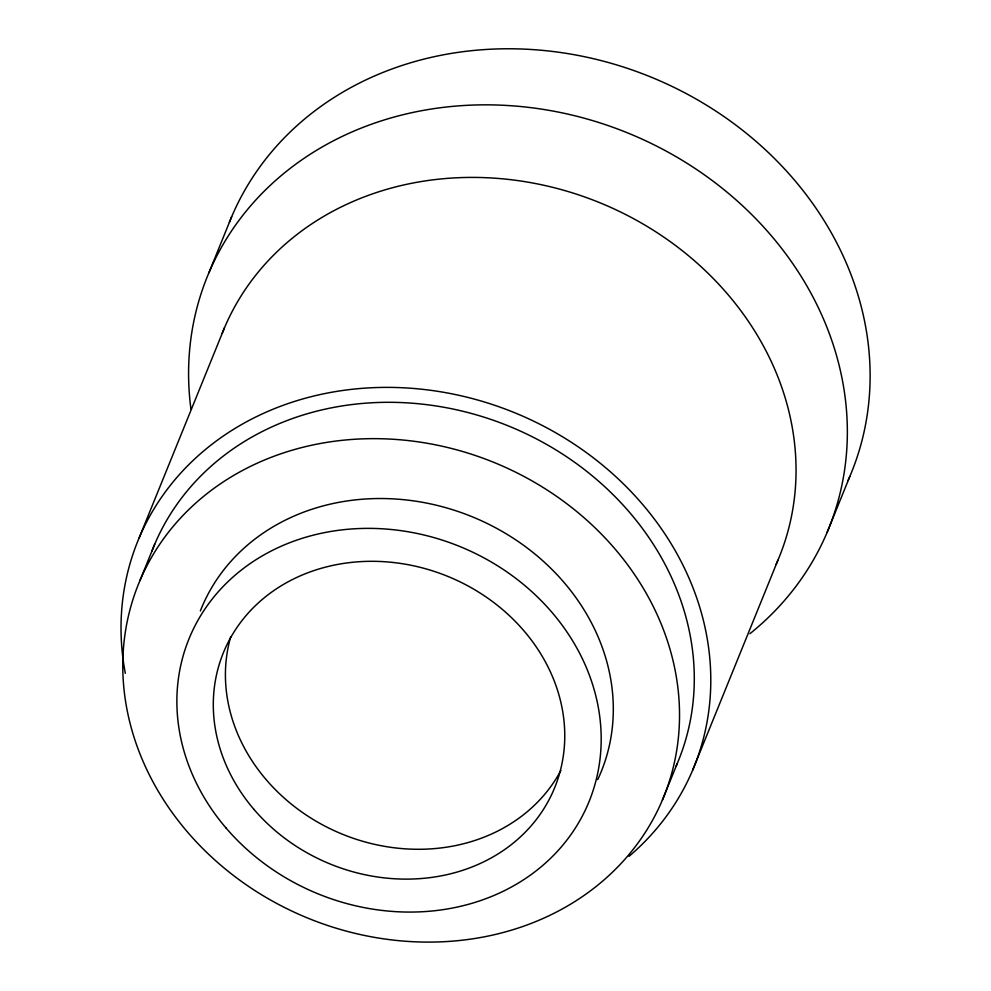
<?xml version="1.0" encoding="UTF-8"?>
<svg xmlns="http://www.w3.org/2000/svg" width="991" height="991" viewBox="0 0 991 991"><rect width="100%" height="100%" fill="white"/><g stroke="black" fill="none" stroke-linecap="round" stroke-linejoin="round"><path stroke-width="1.49" d="M208.89 272.81L231.659 216.732M139.211 537.741L224.474 327.773M139.929 580.602L154.695 544.257M662.36 800.158A283.352 246.127 22.1 0 0 353.898 439.31A283.352 246.127 22.1 0 0 187.188 831.672A283.352 246.127 22.1 0 0 662.36 800.158L677.126 763.813M692.598 770.317L777.873 560.336M827.039 532.588L849.807 476.51M200.343 610.939A215.951 187.584 22.1 0 1 475.321 518.07A215.951 187.584 22.1 0 1 597.734 779.607M151.846 551.318A283.352 246.127 22.1 0 1 509.733 426.489A283.352 246.127 22.1 0 1 675.912 766.6M125.3 673.31A300.149 260.72 22.1 0 1 501.979 407.846A300.149 260.72 22.1 0 1 629.05 856.311M222.195 333.335A300.149 260.72 22.1 0 1 602.33 203.762A300.149 260.72 22.1 0 1 776.064 564.461M229.367 222.318A335.268 291.218 22.1 0 1 653.825 78.252A335.268 291.218 22.1 0 1 847.999 480.66M190.929 409.035A335.268 291.218 22.1 0 1 626.275 132.36A335.268 291.218 22.1 0 1 749.89 633.732M560.856 770.515A178.863 155.364 22.1 0 1 342.799 834.372A178.863 155.364 22.1 0 1 230.73 636.68M225.96 827.906A215.951 187.584 22.1 0 0 588.109 803.887A215.951 187.584 22.1 0 0 353.019 528.872A215.951 187.584 22.1 0 0 225.96 827.906M253.969 809.412A178.863 155.364 22.1 0 0 553.919 789.517A178.863 155.364 22.1 0 0 359.2 561.724A178.863 155.364 22.1 0 0 253.969 809.412"/></g></svg>
